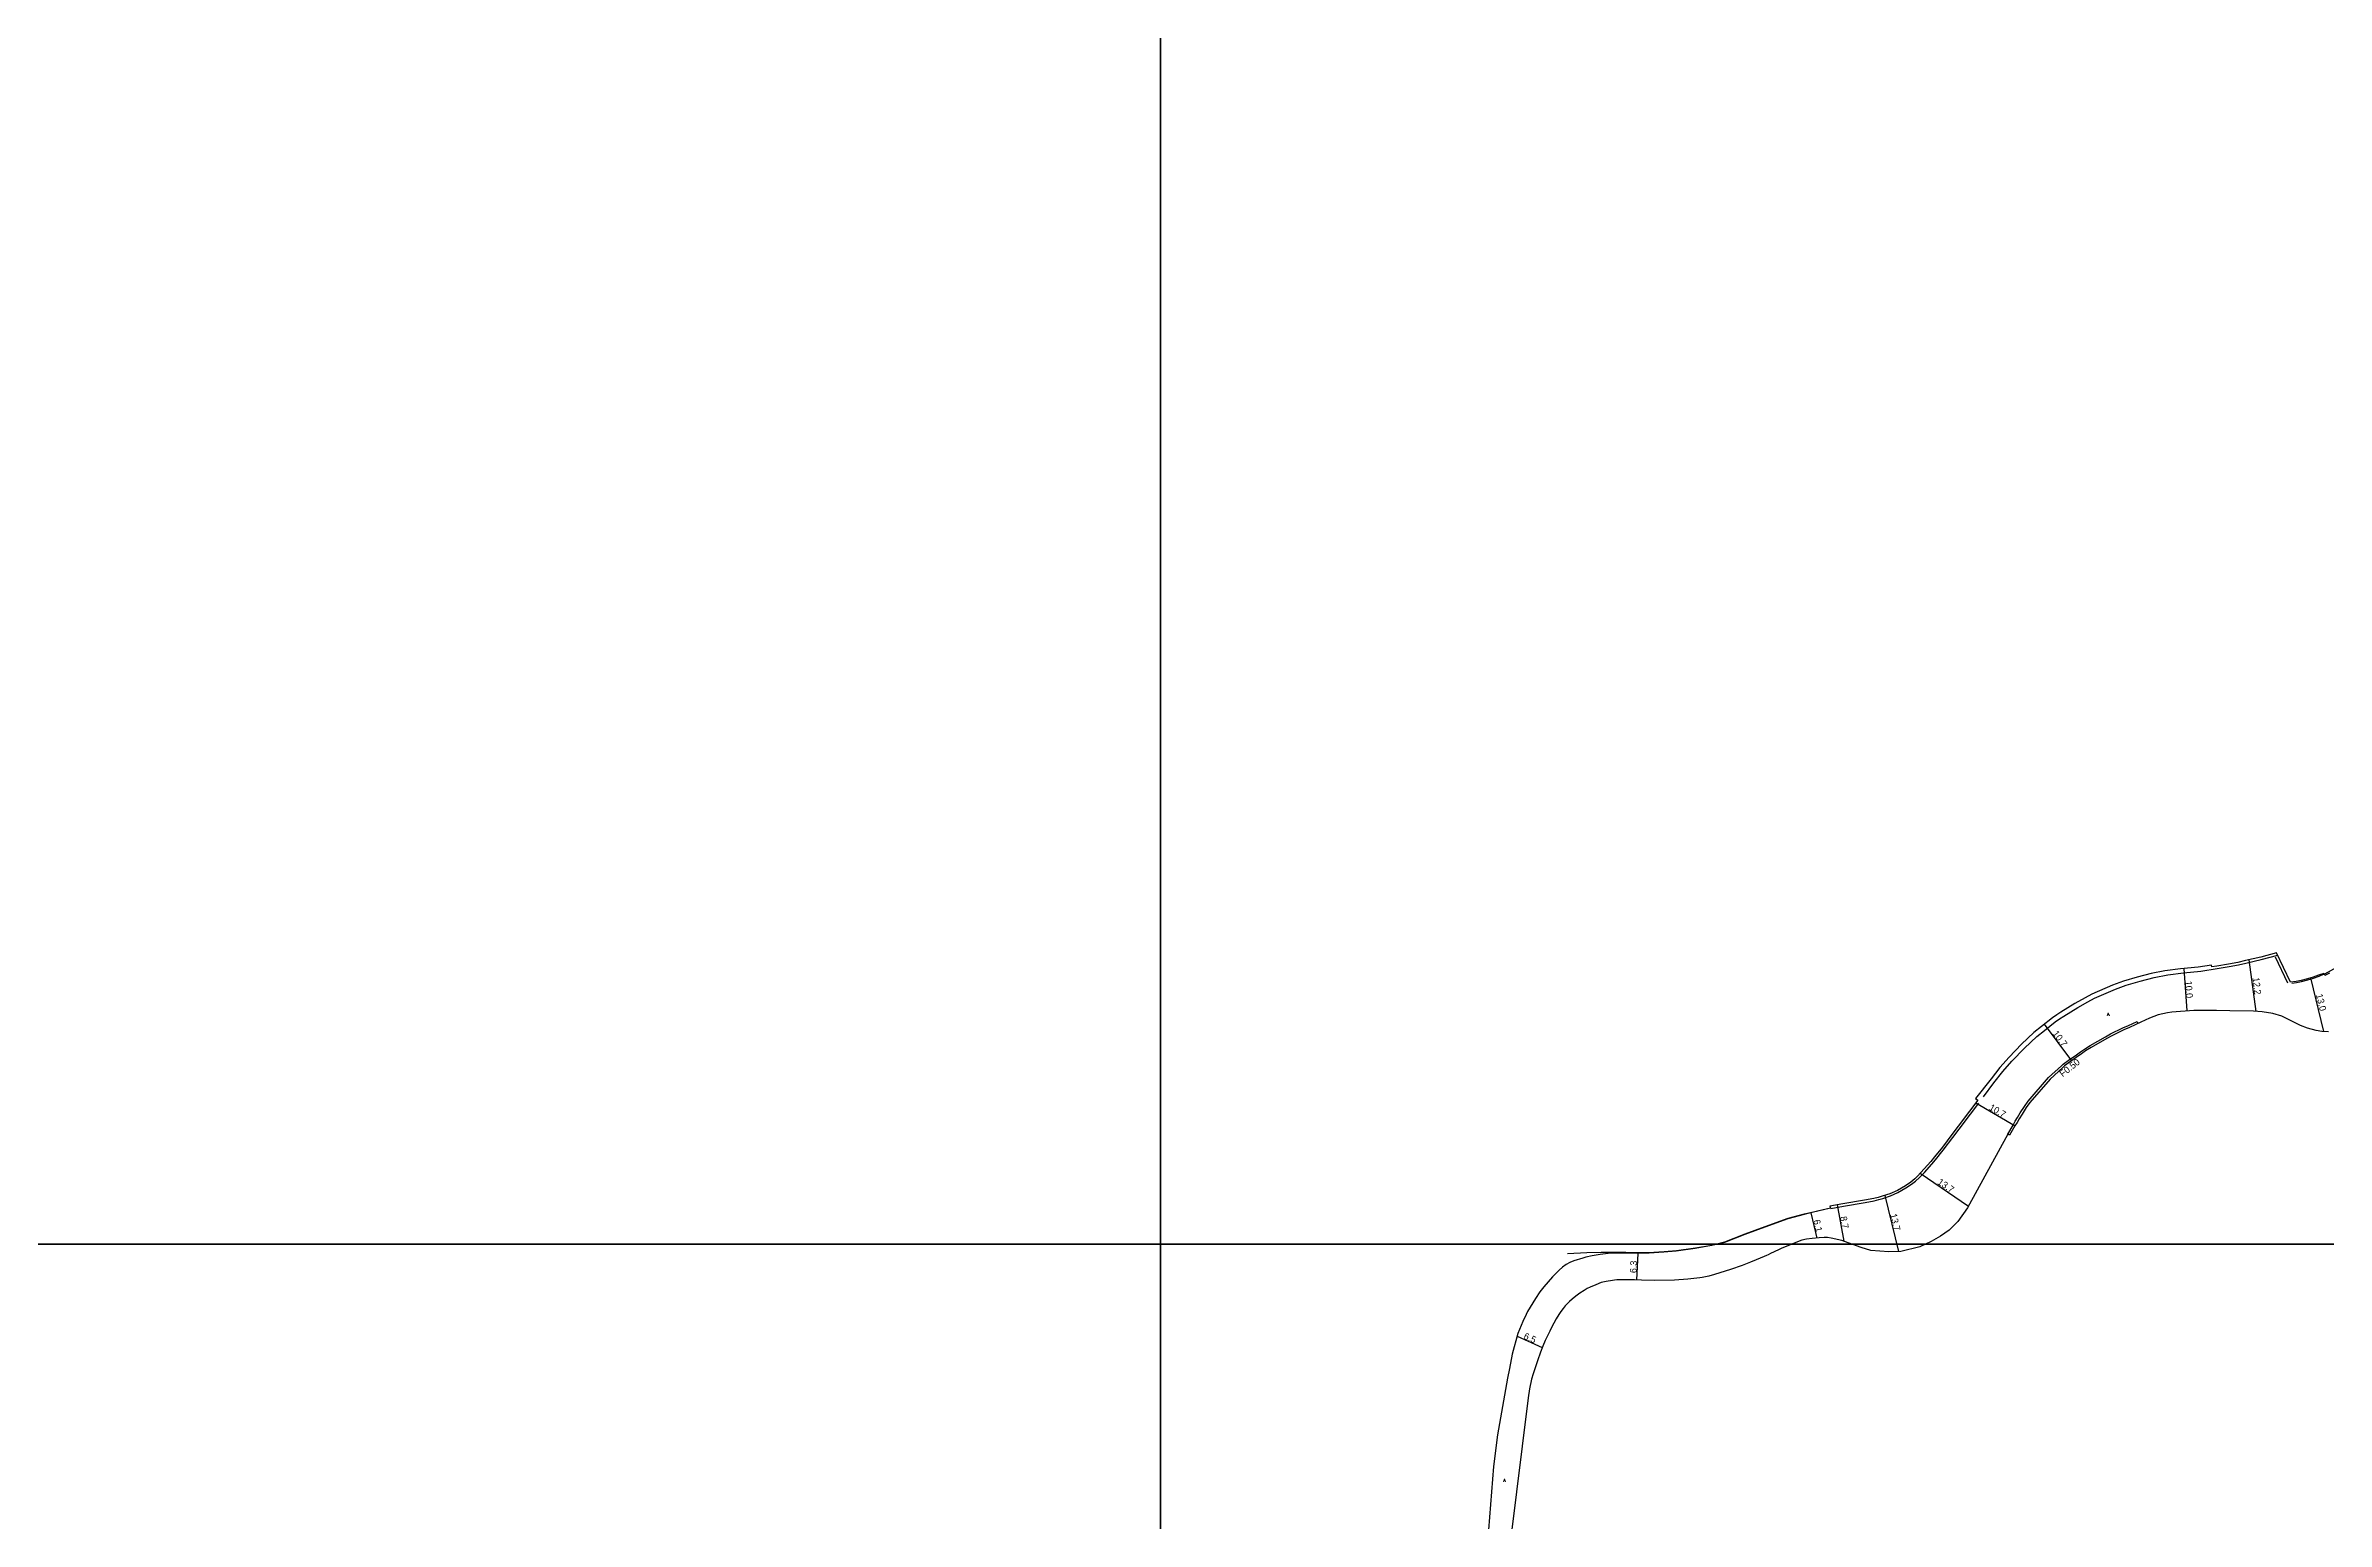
# Model space of a CAD drawing. Header units: metres. Extents: x -24000 to -20800, y -90000 to -87000.
# Drawn here: x -23463 to -22925, y -88865 to -88518 of the extents above; entities that cross this region are included whole.
import ezdxf

# ---------------------------------------------------------------- set-up
doc = ezdxf.new("R2010")
doc.units = ezdxf.units.M
doc.header["$LTSCALE"] = 2.5
for name, color, linetype in [('側溝・桝', 7, 'Continuous'), ('図郭', 7, 'Continuous'), ('幅員', 7, 'Continuous'), ('歩道・分離帯・安全施設', 7, 'Continuous'), ('舗装', 7, 'Continuous'), ('道路', 7, 'Continuous')]:
    doc.layers.add(name, color=color, linetype=linetype)
doc.styles.get("Standard").update_dxf_attribs({"font": ''})
doc.styles.add('YOKO_DECO', font='txt.shx', dxfattribs={"bigfont": 'extfont.shx'})
doc.styles.get('Standard').set_extended_font_data('@MS PGothic')

msp = doc.modelspace()

# ---------------------------------------------------------------- linework, layer by layer
at = {"layer": '側溝・桝'}
msp.add_lwpolyline([(-23000.43, -88774.11), (-22999.19, -88771.97), (-22998.69, -88771.09), (-22998.16, -88770.21), (-22997.49, -88769.1), (-22996.51, -88767.57), (-22995.64, -88766.35), (-22990.81, -88760.76), (-22987.77, -88758.01), (-22987.36, -88757.64), (-22985.91, -88756.56), (-22984.57, -88755.63), (-22983.33, -88754.75), (-22982.36, -88754.07), (-22981.02, -88753.22), (-22977.38, -88751.15), (-22976.19, -88750.47), (-22973.3, -88749.04), (-22971.99, -88748.52), (-22969.98, -88747.59), (-22969.77, -88748.05)], dxfattribs=at)
at = {"layer": '図郭'}
for points in [[(-24000, -88800), (-23200, -88800), (-23200, -88200), (-24000, -88200)], [(-23200, -88800), (-22400, -88800), (-22400, -88200), (-23200, -88200)], [(-24000, -89400), (-23200, -89400), (-23200, -88800), (-24000, -88800)], [(-23200, -89400), (-22400, -89400), (-22400, -88800), (-23200, -88800)]]:
    msp.add_lwpolyline(points, close=True, dxfattribs=at)
at = {"layer": '幅員'}
for points in [[(-22958.99, -88735.11), (-22958.22, -88745.07)], [(-22943.61, -88733.05), (-22942.02, -88745.19)], [(-22925.94, -88749.92), (-22929.03, -88737.28)], [(-22991.84, -88748.21), (-22985.42, -88756.83)], [(-23007.95, -88766.76), (-22998.69, -88772.12)], [(-23021.05, -88783.34), (-23009.7, -88791.09)], [(-23039, -88799.32), (-23040.55, -88790.79)], [(-23029.4, -88788.55), (-23026.2, -88801.76)], [(-23045.35, -88798.58), (-23046.75, -88792.64)], [(-23087.62, -88802.15), (-23087.88, -88808.48)], [(-23116.01, -88821.72), (-23110.11, -88824.36)]]:
    msp.add_lwpolyline(points, dxfattribs=at)
at = {"layer": '歩道・分離帯・安全施設'}
for points in [[(-23006.14, -88765.3), (-23003.69, -88762.05), (-23001.6, -88759.32), (-22999.45, -88756.91), (-22996.52, -88753.87), (-22993.6, -88751.14), (-22991.81, -88749.66), (-22989.23, -88747.65), (-22988.22, -88746.97), (-22987.25, -88746.31), (-22983.95, -88744.29), (-22981.55, -88742.96), (-22979.96, -88742.08), (-22975.05, -88739.95), (-22972.51, -88739.04), (-22969.26, -88738.04), (-22965.98, -88737.22), (-22962.71, -88736.54), (-22959.03, -88736.13), (-22954.92, -88735.7), (-22951.06, -88735.09), (-22948.29, -88734.62), (-22946.11, -88734.22), (-22944.34, -88733.81), (-22940.7, -88732.97), (-22936.84, -88731.92)], [(-22933.52, -88738.52), (-22932.4, -88738.37), (-22931.21, -88738.14), (-22929.72, -88737.78), (-22928.37, -88737.36), (-22927.1, -88736.89), (-22926.03, -88736.43), (-22925.93, -88736.39), (-22924.84, -88735.85), (-22923.61, -88735.16), (-22922.24, -88734.29), (-22921.16, -88733.5), (-22920.3, -88732.8), (-22919.04, -88731.65), (-22918.13, -88730.72), (-22917.52, -88730.04), (-22917.28, -88729.76), (-22916.1, -88728.49)], [(-22937.46, -88732.37), (-22934.5, -88738.49)], [(-23021.25, -88784.29), (-23020.72, -88783.82), (-23020.04, -88783.14), (-23018.34, -88781.22), (-23017.48, -88780.19), (-23015.62, -88777.86), (-23013.36, -88774.87), (-23011.91, -88772.96), (-23009.21, -88769.42), (-23007.24, -88766.8)], [(-23042.12, -88791.61), (-23039.11, -88791.07), (-23034.05, -88790.22), (-23031.87, -88789.79), (-23030.82, -88789.51), (-23029.85, -88789.26), (-23028.06, -88788.65), (-23026.29, -88787.89), (-23024.41, -88786.79), (-23023.13, -88785.91), (-23022.2, -88785.16), (-23021.25, -88784.29)], [(-23069.21, -88800), (-23067.08, -88799.47), (-23062.26, -88797.59), (-23057.59, -88795.9), (-23052.16, -88793.94), (-23048.31, -88792.88), (-23045.18, -88792.14), (-23042.53, -88791.51)], [(-23104.18, -88802.26), (-23099.57, -88802.01), (-23096.21, -88801.91), (-23093.78, -88801.91), (-23090.39, -88801.93), (-23085.08, -88802.03), (-23081.35, -88801.77), (-23078.49, -88801.52), (-23074.03, -88800.91), (-23070.14, -88800.23), (-23069.21, -88800)]]:
    msp.add_lwpolyline(points, dxfattribs=at)
at = {"layer": '道路'}
for points in [[(-22924.63, -88736.16), (-22925.76, -88736.71), (-22925.98, -88736.24), (-22927.22, -88736.64), (-22928.49, -88737.11), (-22929.84, -88737.53), (-22931.33, -88737.89), (-22932.51, -88738.11), (-22933.82, -88738.32), (-22937.16, -88731.41), (-22940.81, -88732.4), (-22944.44, -88733.24), (-22946.21, -88733.66), (-22948.39, -88734.05), (-22951.16, -88734.52), (-22952.37, -88734.71), (-22952.46, -88734.28), (-22955.61, -88734.75), (-22959.72, -88735.19), (-22963.39, -88735.6), (-22966.67, -88736.27), (-22969.94, -88737.09), (-22973.19, -88738.09), (-22975.74, -88739.01), (-22980.65, -88741.13), (-22982.23, -88742.01), (-22984.64, -88743.35), (-22987.93, -88745.37), (-22988.91, -88746.02), (-22989.91, -88746.71), (-22992.5, -88748.72), (-22994.28, -88750.2), (-22997.21, -88752.93), (-23000.13, -88755.97), (-23002.28, -88758.37), (-23004.37, -88761.1), (-23008, -88765.68), (-23007.45, -88766.1), (-23009.42, -88768.72), (-23012.12, -88772.26), (-23013.57, -88774.17), (-23015.83, -88777.16), (-23017.68, -88779.49), (-23018.55, -88780.53), (-23021.67, -88784.03), (-23022.35, -88784.65), (-23023.28, -88785.4), (-23024.56, -88786.28), (-23026.44, -88787.38), (-23028.21, -88788.14), (-23030, -88788.75), (-23030.97, -88789), (-23032.02, -88789.28), (-23034.2, -88789.7), (-23039.26, -88790.56), (-23042.31, -88791.11), (-23042.21, -88791.53), (-23045.25, -88792.29), (-23048.39, -88793.03), (-23052.24, -88794.09), (-23057.67, -88796.06), (-23062.34, -88797.74), (-23067.16, -88799.62), (-23068.68, -88800)], [(-22924.88, -88750), (-22926.47, -88749.89), (-22927.8, -88749.69), (-22929.85, -88749.16), (-22931.49, -88748.54), (-22933.47, -88747.49), (-22935.88, -88746.33), (-22938.01, -88745.67), (-22940.52, -88745.26), (-22942.57, -88745.17), (-22948.14, -88745.06), (-22951.27, -88744.95), (-22956.59, -88744.95), (-22961.81, -88745.35), (-22962.79, -88745.5), (-22964.97, -88745.99), (-22967.04, -88746.75), (-22969.06, -88747.72), (-22971.79, -88748.98), (-22973.1, -88749.5), (-22975.95, -88750.92), (-22977.13, -88751.59), (-22980.76, -88753.66), (-22982.08, -88754.5), (-22983.04, -88755.17), (-22984.28, -88756.04), (-22985.62, -88756.97), (-22987.04, -88758.03), (-22987.42, -88758.38), (-22990.45, -88761.12), (-22995.24, -88766.67), (-22996.09, -88767.86), (-22997.06, -88769.37), (-22997.74, -88770.5), (-22998.24, -88771.37), (-22998.74, -88772.19), (-22999.99, -88774.36), (-23000.43, -88774.11), (-23009.94, -88791.44), (-23012.16, -88794.7), (-23014.23, -88796.7), (-23016.3, -88798.15), (-23018.51, -88799.37), (-23019.79, -88800)], [(-23068.68, -88800), (-23070.22, -88800.38), (-23074.11, -88801.06), (-23078.56, -88801.67), (-23081.43, -88801.92), (-23084.91, -88802.17), (-23087.13, -88802.16), (-23091.26, -88802.13), (-23092.75, -88802.15), (-23094.57, -88802.25), (-23096.44, -88802.46), (-23098.31, -88802.77), (-23099.85, -88803.11), (-23100.53, -88803.29), (-23102.68, -88803.94), (-23103.57, -88804.31), (-23104.5, -88804.83), (-23105.3, -88805.42), (-23106.12, -88806.17), (-23107.66, -88807.71), (-23109.69, -88810.05), (-23110.63, -88811.28), (-23111.69, -88812.8), (-23113.55, -88815.92), (-23113.89, -88816.57), (-23114.69, -88818.24), (-23115.82, -88821.05), (-23117.19, -88825.91), (-23117.83, -88829.29), (-23118.3, -88831.63), (-23120.62, -88844.92), (-23121.58, -88852.43), (-23122.75, -88867.34)], [(-23051.33, -88800), (-23053.79, -88801.06), (-23054.45, -88801.35), (-23056.35, -88802.26), (-23056.86, -88802.55), (-23057.27, -88802.69), (-23057.85, -88802.96), (-23059.71, -88803.74), (-23061.06, -88804.28), (-23063.04, -88805.07), (-23065.76, -88805.99), (-23068.26, -88806.81), (-23069.5, -88807.18), (-23070.85, -88807.54), (-23072.46, -88807.86), (-23073, -88807.95), (-23075.82, -88808.29), (-23078.97, -88808.54), (-23083.6, -88808.62), (-23086.69, -88808.53), (-23088.35, -88808.46), (-23089.19, -88808.44), (-23089.82, -88808.44), (-23090.8, -88808.43), (-23092.51, -88808.46), (-23093.1, -88808.51), (-23093.57, -88808.55), (-23095.02, -88808.8), (-23096.22, -88809.08), (-23097.5, -88809.57), (-23098.81, -88810.13), (-23099.5, -88810.51), (-23100.24, -88810.93), (-23101.28, -88811.61), (-23102.2, -88812.29), (-23103.04, -88813), (-23103.65, -88813.53), (-23104.13, -88814), (-23104.7, -88814.57), (-23105.2, -88815.16), (-23105.72, -88815.86), (-23106.19, -88816.56), (-23106.83, -88817.58), (-23107.9, -88819.64), (-23108.32, -88820.55), (-23109.38, -88822.71), (-23109.98, -88824.07), (-23110.51, -88825.49), (-23111.21, -88827.52), (-23112.22, -88830.59), (-23112.61, -88831.87), (-23113.1, -88834.12), (-23113.43, -88836.21), (-23117.54, -88869.73)], [(-23037.15, -88800), (-23039.51, -88799.13), (-23042.07, -88798.61), (-23042.93, -88798.48), (-23043.68, -88798.46), (-23044.89, -88798.54), (-23046.52, -88798.7), (-23047.87, -88798.85), (-23048.92, -88799.09), (-23050.38, -88799.6), (-23051.33, -88800)], [(-23019.79, -88800), (-23021.13, -88800.66), (-23025.61, -88801.73), (-23028.43, -88801.86), (-23032.69, -88801.51), (-23034.97, -88800.78), (-23036.93, -88800.08), (-23037.15, -88800)]]:
    msp.add_lwpolyline(points, dxfattribs=at)

# ---------------------------------------------------------------- texts
at = {"layer": '側溝・桝'}
msp.add_text('F0.50', height=1.6, rotation=38.0497, dxfattribs=at).set_placement((-22987.48, -88760.74))
at = {"layer": '幅員'}
for s, rotation, p in [('12.2', 277, (-22942.78, -88737.27)), ('10.0', 274, (-22958.68, -88738.04)), ('13.0', 284, (-22927.86, -88741.28)), ('10.7', 307, (-22989.99, -88750.46)), ('10.7', 330, (-23005, -88768.3)), ('13.7', 326, (-23017.14, -88785.78)), ('6.1', 283, (-23046.26, -88794.45)), ('8.7', 280, (-23039.95, -88793.6)), ('13.7', 284, (-23028.19, -88793.05)), ('6.3', 88, (-23087.87, -88806.86)), ('6.5', 336, (-23114.64, -88822.26))]:
    msp.add_text(s, height=1.6, rotation=rotation, dxfattribs=at).set_placement(p)
at = {"layer": '舗装', "style": 'YOKO_DECO'}
for p in [(-22977.04, -88746.26, 933.42), (-23119.29, -88856.05, 920.87)]:
    msp.add_text('A', height=0.75, dxfattribs=at).set_placement(p)

doc.saveas('drawing.dxf')
